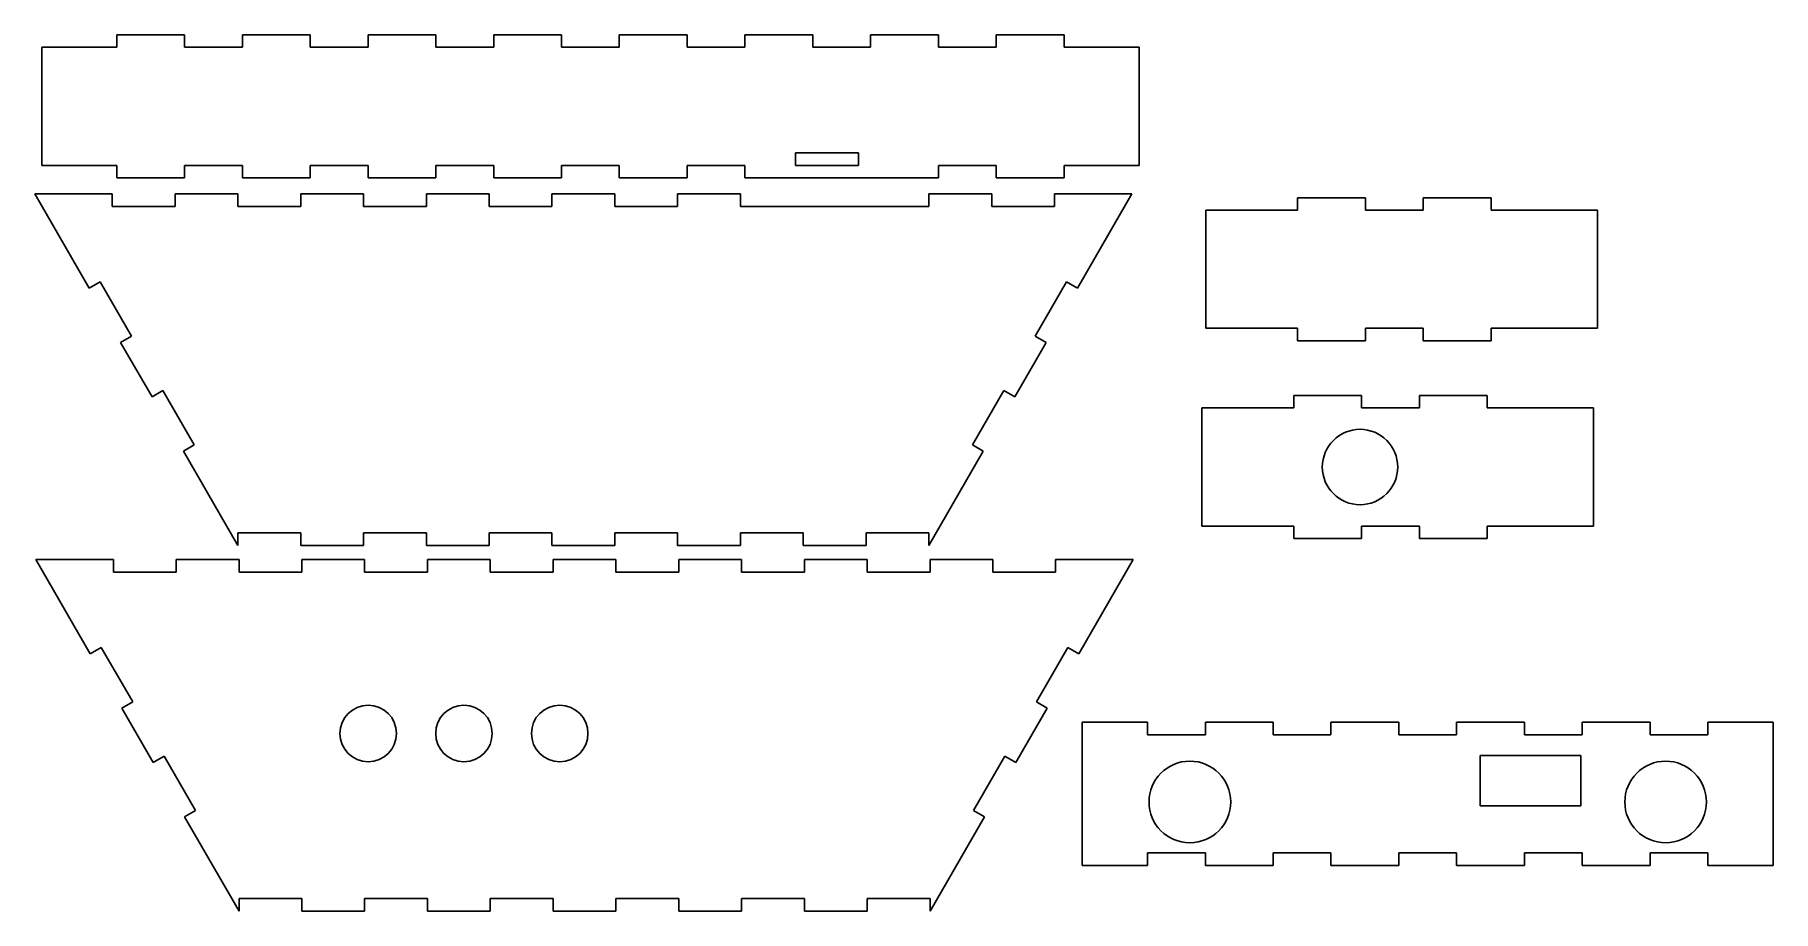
# Model space of a CAD drawing. Header units: millimetres. Extents: x 71 to 347, y 98 to 237.
import ezdxf

# ---------------------------------------------------------------- set-up
doc = ezdxf.new("R2010")
doc.units = ezdxf.units.MM

msp = doc.modelspace()

# ---------------------------------------------------------------- linework, layer by layer
at = {"color": 7, "linetype": 'Continuous', "lineweight": 25}
for p, q in [((83.58, 235.27), (71.65, 235.27)), ((71.65, 235.27), (71.65, 216.47)), ((83.58, 237.27), (83.58, 235.27)), ((94.38, 237.27), (83.58, 237.27)), ((94.38, 237.27), (94.38, 235.27)), ((94.38, 235.27), (103.58, 235.27)), ((114.38, 237.27), (103.58, 237.27)), ((103.58, 237.27), (103.58, 235.27)), ((114.38, 237.27), (114.38, 235.27)), ((114.38, 235.27), (123.58, 235.27)), ((123.58, 237.27), (123.58, 235.27)), ((134.38, 237.27), (123.58, 237.27)), ((134.38, 237.27), (134.38, 235.27)), ((134.38, 235.27), (143.58, 235.27)), ((143.58, 237.27), (143.58, 235.27)), ((154.38, 237.27), (143.58, 237.27)), ((154.38, 237.27), (154.38, 235.27)), ((154.38, 235.27), (163.58, 235.27)), ((163.58, 237.27), (163.58, 235.27)), ((174.38, 237.27), (163.58, 237.27)), ((174.38, 237.27), (174.38, 235.27)), ((174.38, 235.27), (183.58, 235.27)), ((183.58, 237.27), (183.58, 235.27)), ((194.38, 237.27), (183.58, 237.27)), ((194.38, 237.27), (194.38, 235.27)), ((194.38, 235.27), (203.58, 235.27)), ((203.58, 237.27), (203.58, 235.27)), ((214.38, 237.27), (203.58, 237.27)), ((214.38, 237.27), (214.38, 235.27)), ((214.38, 235.27), (223.58, 235.27)), ((223.58, 237.27), (223.58, 235.27)), ((234.38, 237.27), (223.58, 237.27)), ((234.38, 237.27), (234.38, 235.27)), ((234.38, 235.27), (246.31, 235.27)), ((246.31, 216.47), (246.31, 235.27)), ((83.58, 216.47), (71.65, 216.47)), ((83.58, 216.47), (83.58, 214.47)), ((94.38, 216.47), (103.58, 216.47)), ((94.38, 216.47), (94.38, 214.47)), ((103.58, 216.47), (103.58, 214.47)), ((114.38, 216.47), (114.38, 214.47)), ((114.38, 216.47), (123.58, 216.47)), ((123.58, 216.47), (123.58, 214.47)), ((134.38, 216.47), (143.58, 216.47)), ((134.38, 216.47), (134.38, 214.47)), ((143.58, 216.47), (143.58, 214.47)), ((154.38, 216.47), (154.38, 214.47)), ((154.38, 216.47), (163.58, 216.47)), ((163.58, 216.47), (163.58, 214.47)), ((174.38, 216.47), (174.38, 214.47)), ((174.38, 216.47), (183.58, 216.47)), ((183.58, 216.47), (183.58, 214.47)), ((191.65, 216.47), (191.65, 218.47)), ((191.65, 218.47), (201.65, 218.47)), ((201.65, 216.47), (191.65, 216.47)), ((201.65, 218.47), (201.65, 216.47)), ((214.38, 216.47), (223.58, 216.47)), ((214.38, 216.47), (214.38, 214.47)), ((223.58, 216.47), (223.58, 214.47)), ((234.38, 216.47), (246.31, 216.47)), ((234.38, 216.47), (234.38, 214.47)), ((83.58, 214.47), (94.38, 214.47)), ((103.58, 214.47), (114.38, 214.47)), ((123.58, 214.47), (134.38, 214.47)), ((143.58, 214.47), (154.38, 214.47)), ((163.58, 214.47), (174.38, 214.47)), ((183.58, 214.47), (214.38, 214.47)), ((223.58, 214.47), (234.38, 214.47)), ((82.86, 211.95), (70.53, 211.95)), ((70.53, 211.95), (79.19, 196.94)), ((82.86, 211.95), (82.86, 209.95)), ((102.86, 211.95), (92.86, 211.95)), ((92.86, 209.95), (92.86, 211.95)), ((102.86, 211.95), (102.86, 209.95)), ((112.86, 209.95), (112.86, 211.95)), ((122.86, 211.95), (112.86, 211.95)), ((122.86, 211.95), (122.86, 209.95)), ((132.86, 209.95), (132.86, 211.95)), ((142.86, 211.95), (132.86, 211.95)), ((142.86, 211.95), (142.86, 209.95)), ((162.86, 211.95), (152.86, 211.95)), ((152.86, 209.95), (152.86, 211.95)), ((162.86, 211.95), (162.86, 209.95)), ((172.86, 209.95), (172.86, 211.95)), ((182.86, 211.95), (172.86, 211.95)), ((182.86, 211.95), (182.86, 209.95)), ((212.86, 209.95), (212.86, 211.95)), ((222.86, 211.95), (212.86, 211.95)), ((222.86, 211.95), (222.86, 209.95)), ((245.19, 211.95), (232.86, 211.95)), ((232.86, 209.95), (232.86, 211.95)), ((236.52, 196.94), (245.19, 211.95)), ((271.56, 211.33), (271.56, 209.33)), ((282.36, 211.33), (271.56, 211.33)), ((282.36, 211.33), (282.36, 209.33)), ((291.56, 211.33), (291.56, 209.33)), ((302.36, 211.33), (291.56, 211.33)), ((302.36, 211.33), (302.36, 209.33)), ((82.86, 209.95), (92.86, 209.95)), ((102.86, 209.95), (112.86, 209.95)), ((122.86, 209.95), (132.86, 209.95)), ((142.86, 209.95), (152.86, 209.95)), ((162.86, 209.95), (172.86, 209.95)), ((182.86, 209.95), (212.86, 209.95)), ((222.86, 209.95), (232.86, 209.95)), ((271.56, 209.33), (256.94, 209.33)), ((256.94, 209.33), (256.94, 190.53)), ((282.36, 209.33), (291.56, 209.33)), ((302.36, 209.33), (319.29, 209.33)), ((319.29, 190.53), (319.29, 209.33)), ((80.92, 197.94), (79.19, 196.94)), ((85.92, 189.28), (80.92, 197.94)), ((234.79, 197.94), (229.79, 189.28)), ((236.52, 196.94), (234.79, 197.94)), ((84.19, 188.28), (85.92, 189.28)), ((84.19, 188.28), (89.19, 179.62)), ((226.52, 179.62), (231.52, 188.28)), ((229.79, 189.28), (231.52, 188.28)), ((256.94, 190.53), (271.56, 190.53)), ((271.56, 188.53), (271.56, 190.53)), ((271.56, 188.53), (282.36, 188.53)), ((282.36, 190.53), (291.56, 190.53)), ((282.36, 188.53), (282.36, 190.53)), ((291.56, 188.53), (291.56, 190.53)), ((291.56, 188.53), (302.36, 188.53)), ((302.36, 190.53), (319.29, 190.53)), ((302.36, 188.53), (302.36, 190.53)), ((90.92, 180.62), (89.19, 179.62)), ((95.92, 171.96), (90.92, 180.62)), ((224.79, 180.62), (219.79, 171.96)), ((226.52, 179.62), (224.79, 180.62)), ((270.94, 177.85), (256.32, 177.85)), ((256.32, 177.85), (256.32, 159.05)), ((270.94, 179.85), (270.94, 177.85)), ((281.74, 179.85), (270.94, 179.85)), ((281.74, 179.85), (281.74, 177.85)), ((281.74, 177.85), (290.94, 177.85)), ((290.94, 179.85), (290.94, 177.85)), ((301.74, 179.85), (290.94, 179.85)), ((301.74, 179.85), (301.74, 177.85)), ((301.74, 177.85), (318.67, 177.85)), ((318.67, 159.05), (318.67, 177.85)), ((94.19, 170.96), (95.92, 171.96)), ((219.79, 171.96), (221.52, 170.96)), ((94.19, 170.96), (102.86, 155.95)), ((212.86, 155.95), (221.52, 170.96)), ((112.86, 157.95), (102.86, 157.95)), ((102.86, 157.95), (102.86, 155.95)), ((112.86, 155.95), (112.86, 157.95)), ((132.86, 157.95), (122.86, 157.95)), ((122.86, 157.95), (122.86, 155.95)), ((132.86, 155.95), (132.86, 157.95)), ((152.86, 157.95), (142.86, 157.95)), ((142.86, 157.95), (142.86, 155.95)), ((152.86, 155.95), (152.86, 157.95)), ((172.86, 157.95), (162.86, 157.95)), ((162.86, 157.95), (162.86, 155.95)), ((172.86, 155.95), (172.86, 157.95)), ((192.86, 157.95), (182.86, 157.95)), ((182.86, 157.95), (182.86, 155.95)), ((192.86, 155.95), (192.86, 157.95)), ((212.86, 157.95), (202.86, 157.95)), ((202.86, 157.95), (202.86, 155.95)), ((212.86, 155.95), (212.86, 157.95)), ((256.32, 159.05), (270.94, 159.05)), ((270.94, 157.05), (270.94, 159.05)), ((281.74, 159.05), (290.94, 159.05)), ((281.74, 157.05), (281.74, 159.05)), ((290.94, 157.05), (290.94, 159.05)), ((301.74, 159.05), (318.67, 159.05)), ((301.74, 157.05), (301.74, 159.05)), ((112.86, 155.95), (122.86, 155.95)), ((132.86, 155.95), (142.86, 155.95)), ((152.86, 155.95), (162.86, 155.95)), ((172.86, 155.95), (182.86, 155.95)), ((192.86, 155.95), (202.86, 155.95)), ((270.94, 157.05), (281.74, 157.05)), ((290.94, 157.05), (301.74, 157.05)), ((70.71, 153.73), (79.37, 138.72)), ((83.04, 153.73), (70.71, 153.73)), ((83.04, 153.73), (83.04, 151.73)), ((93.04, 151.73), (93.04, 153.73)), ((103.04, 153.73), (93.04, 153.73)), ((103.04, 153.73), (103.04, 151.73)), ((113.04, 151.73), (113.04, 153.73)), ((123.04, 153.73), (113.04, 153.73)), ((123.04, 153.73), (123.04, 151.73)), ((133.04, 151.73), (133.04, 153.73)), ((143.04, 153.73), (133.04, 153.73)), ((143.04, 153.73), (143.04, 151.73)), ((153.04, 151.73), (153.04, 153.73)), ((163.04, 153.73), (153.04, 153.73)), ((163.04, 153.73), (163.04, 151.73)), ((183.04, 153.73), (173.04, 153.73)), ((173.04, 151.73), (173.04, 153.73)), ((183.04, 153.73), (183.04, 151.73)), ((203.04, 153.73), (193.04, 153.73)), ((193.04, 151.73), (193.04, 153.73)), ((203.04, 153.73), (203.04, 151.73)), ((213.04, 151.73), (213.04, 153.73)), ((223.04, 153.73), (213.04, 153.73)), ((223.04, 153.73), (223.04, 151.73)), ((233.04, 151.73), (233.04, 153.73)), ((245.37, 153.73), (233.04, 153.73)), ((236.71, 138.72), (245.37, 153.73)), ((83.04, 151.73), (93.04, 151.73)), ((103.04, 151.73), (113.04, 151.73)), ((123.04, 151.73), (133.04, 151.73)), ((143.04, 151.73), (153.04, 151.73)), ((163.04, 151.73), (173.04, 151.73)), ((183.04, 151.73), (193.04, 151.73)), ((203.04, 151.73), (213.04, 151.73)), ((223.04, 151.73), (233.04, 151.73)), ((81.11, 139.72), (79.37, 138.72)), ((86.11, 131.06), (81.11, 139.72)), ((234.97, 139.72), (229.97, 131.06)), ((236.71, 138.72), (234.97, 139.72)), ((84.37, 130.06), (86.11, 131.06)), ((229.97, 131.06), (231.71, 130.06)), ((84.37, 130.06), (89.37, 121.4)), ((226.71, 121.4), (231.71, 130.06)), ((237.27, 127.83), (237.27, 105.03)), ((247.67, 127.83), (237.27, 127.83)), ((247.67, 127.83), (247.67, 125.83)), ((256.87, 125.83), (256.87, 127.83)), ((267.67, 127.83), (256.87, 127.83)), ((267.67, 127.83), (267.67, 125.83)), ((276.87, 125.83), (276.87, 127.83)), ((287.67, 127.83), (276.87, 127.83)), ((287.67, 127.83), (287.67, 125.83)), ((296.87, 125.83), (296.87, 127.83)), ((307.67, 127.83), (296.87, 127.83)), ((307.67, 127.83), (307.67, 125.83)), ((327.67, 127.83), (316.87, 127.83)), ((316.87, 125.83), (316.87, 127.83)), ((327.67, 127.83), (327.67, 125.83)), ((347.27, 127.83), (336.87, 127.83)), ((336.87, 125.83), (336.87, 127.83)), ((347.27, 105.03), (347.27, 127.83)), ((247.67, 125.83), (256.87, 125.83)), ((267.67, 125.83), (276.87, 125.83)), ((287.67, 125.83), (296.87, 125.83)), ((307.67, 125.83), (316.87, 125.83)), ((327.67, 125.83), (336.87, 125.83)), ((91.11, 122.4), (89.37, 121.4)), ((96.11, 113.74), (91.11, 122.4)), ((224.97, 122.4), (219.97, 113.74)), ((226.71, 121.4), (224.97, 122.4)), ((316.64, 122.53), (300.64, 122.53)), ((300.64, 122.53), (300.64, 114.53)), ((316.64, 114.53), (316.64, 122.53)), ((94.37, 112.74), (96.11, 113.74)), ((219.97, 113.74), (221.71, 112.74)), ((300.64, 114.53), (316.64, 114.53)), ((94.37, 112.74), (103.04, 97.73)), ((213.04, 97.73), (221.71, 112.74)), ((256.87, 107.03), (247.67, 107.03)), ((247.67, 107.03), (247.67, 105.03)), ((256.87, 105.03), (256.87, 107.03)), ((276.87, 107.03), (267.67, 107.03)), ((267.67, 107.03), (267.67, 105.03)), ((276.87, 105.03), (276.87, 107.03)), ((296.87, 107.03), (287.67, 107.03)), ((287.67, 107.03), (287.67, 105.03)), ((296.87, 105.03), (296.87, 107.03)), ((316.87, 107.03), (307.67, 107.03)), ((307.67, 107.03), (307.67, 105.03)), ((316.87, 105.03), (316.87, 107.03)), ((336.87, 107.03), (327.67, 107.03)), ((327.67, 107.03), (327.67, 105.03)), ((336.87, 105.03), (336.87, 107.03)), ((237.27, 105.03), (247.67, 105.03)), ((256.87, 105.03), (267.67, 105.03)), ((276.87, 105.03), (287.67, 105.03)), ((296.87, 105.03), (307.67, 105.03)), ((316.87, 105.03), (327.67, 105.03)), ((336.87, 105.03), (347.27, 105.03)), ((113.04, 99.73), (103.04, 99.73)), ((103.04, 99.73), (103.04, 97.73)), ((113.04, 97.73), (113.04, 99.73)), ((133.04, 99.73), (123.04, 99.73)), ((123.04, 99.73), (123.04, 97.73)), ((133.04, 97.73), (133.04, 99.73)), ((153.04, 99.73), (143.04, 99.73)), ((143.04, 99.73), (143.04, 97.73)), ((153.04, 97.73), (153.04, 99.73)), ((173.04, 99.73), (163.04, 99.73)), ((163.04, 99.73), (163.04, 97.73)), ((173.04, 97.73), (173.04, 99.73)), ((193.04, 99.73), (183.04, 99.73)), ((183.04, 99.73), (183.04, 97.73)), ((193.04, 97.73), (193.04, 99.73)), ((213.04, 99.73), (203.04, 99.73)), ((203.04, 99.73), (203.04, 97.73)), ((213.04, 97.73), (213.04, 99.73)), ((113.04, 97.73), (123.04, 97.73)), ((133.04, 97.73), (143.04, 97.73)), ((153.04, 97.73), (163.04, 97.73)), ((173.04, 97.73), (183.04, 97.73)), ((193.04, 97.73), (203.04, 97.73))]:
    msp.add_line(p, q, dxfattribs=at)
for centre, radius in [((281.49, 168.45), 6), ((123.61, 126.03), 4.5), ((138.85, 126.03), 4.5), ((154.09, 126.03), 4.5), ((254.4, 115.12), 6.5), ((330.14, 115.12), 6.5)]:
    msp.add_circle(centre, radius, dxfattribs=at)

doc.saveas('drawing.dxf')
